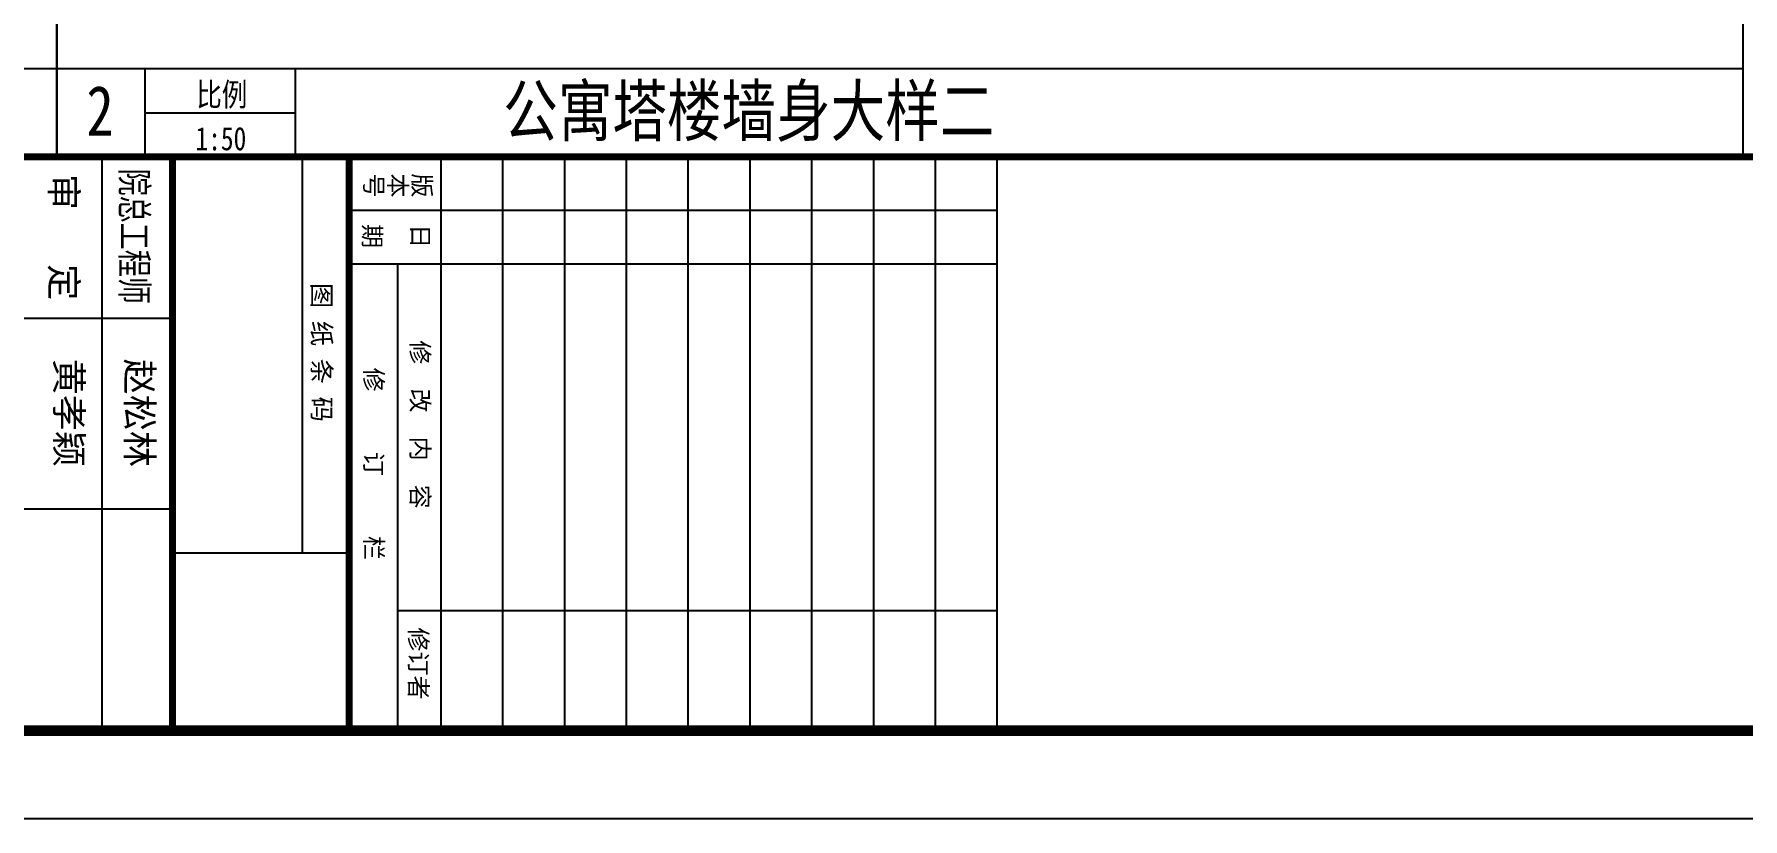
# Model space of a CAD drawing. Header units: millimetres. Extents: x 12351878 to 12381578, y 696206 to 738256.
# Drawn here: x 12361800 to 12371478, y 696206 to 700652 of the extents above; entities that cross this region are included whole.
import ezdxf
from ezdxf.enums import TextEntityAlignment as Align

# ---------------------------------------------------------------- set-up
doc = ezdxf.new("R2010")
doc.units = ezdxf.units.MM
doc.header["$LTSCALE"] = 1000
for name, color, linetype in [('A-ANNO-TTLB', 7, 'Continuous'), ('PUB_TEXT', 7, 'Continuous'), ('TITEXT', 7, 'Continuous'), ('TITLIN', 7, 'Continuous'), ('图框层', 3, 'Continuous')]:
    doc.layers.add(name, color=color, linetype=linetype)
doc.styles.add('TITMK', font='simhei.ttf')
doc.styles.add('TITXH', font='')
doc.styles.add('TITXV', font='', dxfattribs={"width": 0.7})
doc.styles.add('宋体', font='', dxfattribs={"width": 0.65})
doc.styles.get('TITXH').set_extended_font_data('@SimSun')
doc.styles.get('TITXV').set_extended_font_data('SimSun')
doc.styles.get('宋体').set_extended_font_data('SimSun')

# ---------------------------------------------------------------- blocks, each defined once
blk = doc.blocks.new('asdgfdfssh')
for p, q in [((0, 500), (9550, 500)), ((500, 500), (500, 0)), ((1350, 500), (1350, 0)), ((500, 250), (1350, 250))]:
    blk.add_line(p, q)
blk.add_lwpolyline([(0, 37050), (9550, 37050), (9550, 0), (0, 0)], close=True)
at = {"layer": 'PUB_TEXT', "style": '宋体', "width": 0.8}
for s, p in [('比例', (791.2, 287.5)), ('1:50', (786.2, 37.5))]:
    blk.add_text(s, height=132.17, dxfattribs=at).set_placement(p)
blk = doc.blocks.new('asdfgafg21GZ_LABEL2')
at = {"layer": 'TITLIN'}
for p, q in [((-65, 297.51), (0, 297.51)), ((-58.92, 297.51), (-58.92, 224.12)), ((-52.84, 297.51), (-52.84, 224.12)), ((-13.55, 297.51), (-13.55, 229.62)), ((-65, 290.51), (0, 290.51)), ((-65, 283.51), (0, 283.51)), ((-65, 276.51), (0, 276.51)), ((-65, 269.51), (0, 269.51)), ((-65, 262.51), (0, 262.51)), ((-65, 255.51), (0, 255.51)), ((-65, 248.51), (0, 248.51)), ((-65, 241.51), (0, 241.51)), ((-65, 234.51), (0, 234.51)), ((-52.84, 229.62), (-0.47, 229.62)), ((-46.68, 204.12), (-46.68, 100.49)), ((-25.1, 204.12), (-25.1, 100.49)), ((-65, 196.12), (0, 196.12))]:
    blk.add_line(p, q, dxfattribs=at)
at = {"layer": 'TITLIN', "const_width": 0.8}
for points in [[(-65, 297.51), (-65, 224.12)], [(-65, 224.12), (-65, 0)], [(-65, 224.12), (0, 224.12)], [(-65, 204.12), (0, 204.12)]]:
    blk.add_lwpolyline(points, dxfattribs=at)
at = {"layer": '图框层'}
for p, q in [((-20.14, 204.12), (-20.14, 224.12)), ((-65, 218.81), (-20.14, 218.81))]:
    blk.add_line(p, q, dxfattribs=at)
at = {"layer": 'TITEXT', "style": 'TITXH'}
for s, p in [('版本号', (-62.8, 233.78)), ('日  期', (-57.06, 233.6))]:
    blk.add_text(s, height=2, rotation=270, dxfattribs=at).set_placement(p)
at = {"layer": 'TITEXT'}
for s, height, style, p in [('修  改  内  容', 2, 'TITXV', (-44.21, 231.17)), ('修订者', 2, 'TITXV', (-11.69, 230.98)), ('修     订     栏', 2, 'TITXV', (-41.12, 225.92)), ('图 纸 条 码', 2.1, 'TITMK', (-50.72, 219.97)), ('审   定', 3, 'TITXV', (-63.06, 190.31))]:
    blk.add_text(s, height=height, dxfattribs=dict(at, style=style)).set_placement(p)
at = {"layer": 'TITEXT', "style": 'TITXV', "width": 0.75}
blk.add_text('院总工程师', height=3, dxfattribs=at).set_placement((-63.68, 198.31))
blk = doc.blocks.new('asdfdfsdh')
at = {"const_width": 40}
blk.add_lwpolyline([(27625.4, 3750), (11266.1, 3750)], dxfattribs=at)
at = {"layer": 'A-ANNO-TTLB'}
blk.add_lwpolyline([(0, 42050), (29700, 42050), (29700, 0), (0, 0)], close=True, dxfattribs=at)
at = {"layer": 'A-ANNO-TTLB', "const_width": 60}
blk.add_lwpolyline([(500, 40800), (500, 500), (29200, 500), (29200, 40800)], close=True, dxfattribs=at)
at = {"layer": '图框层', "xscale": 50.00000001002963, "yscale": 50.00000001002963, "zscale": 50.00000001002963, "rotation": 270}
blk.add_blockref('asdfgafg21GZ_LABEL2', (500, 500), dxfattribs=at)
at = {"layer": '图框层', "style": 'TITXV'}
for s, p in [('黄孝颖', (10000, 2300)), ('赵松林', (10400, 2300))]:
    blk.add_text(s, height=150, rotation=270, dxfattribs=at).set_placement(p, align=Align.BOTTOM_CENTER)

msp = doc.modelspace()

# ---------------------------------------------------------------- block references
for name, p in [('asdfdfsdh', (12351877.5, 696206.4)), ('asdgfdfssh', (12352377.5, 699956.4)), ('asdgfdfssh', (12361927.5, 699956.4))]:
    msp.add_blockref(name, p)

# ---------------------------------------------------------------- texts
at = {"layer": 'PUB_TEXT', "color": 2, "style": '宋体', "width": 0.8}
for s, height, p in [('公寓塔楼墙身大样二', 283.23, (12364456.7, 700076.1)), ('2', 283.2, (12362096.2, 700076.1))]:
    msp.add_text(s, height=height, dxfattribs=at).set_placement(p)

doc.saveas('drawing.dxf')
